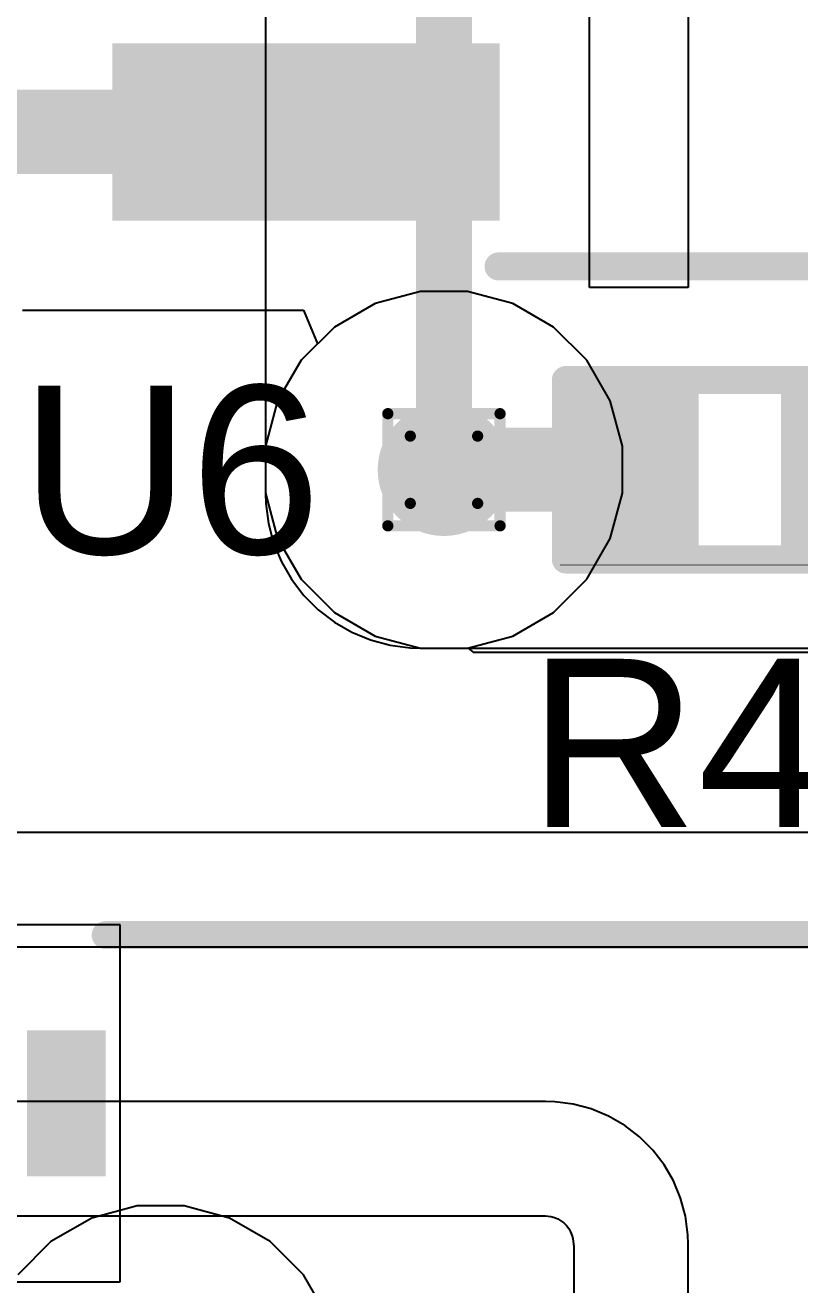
# Model space of a CAD drawing. Header units: inches. Extents: x -5 to 230, y -4 to 159.
# Drawn here: x 67.61 to 71.12, y 55.31 to 61.02 of the extents above; entities that cross this region are included whole.
import ezdxf

# ---------------------------------------------------------------- set-up
doc = ezdxf.new("R2010")
doc.units = ezdxf.units.IN
for name, color, linetype in [('Bottom Layer', 5, 'Continuous'), ('Drill Drawing', 1, 'Continuous'), ('Layer 1', 16, 'Continuous'), ('Layer 2', 76, 'Continuous'), ('Top Layer', 1, 'Continuous'), ('Top Overlay', 2, 'Continuous'), ('Top Paste', 8, 'Continuous'), ('Top Solder', 216, 'Continuous'), ('Via Holes', 16, 'Continuous')]:
    doc.layers.add(name, color=color, linetype=linetype)
doc.styles.add('Arial', font='', dxfattribs={"height": 0.2})
doc.styles.get('Arial').set_extended_font_data('Arial')

# ---------------------------------------------------------------- blocks, each defined once
blk = doc.blocks.new('SOIC_16_300____37')
at = {"layer": 'Top Overlay'}
blk.add_hatch(color=2, dxfattribs=at).paths.add_polyline_path([(-3.9624, 4.1148), (-3.606799999999999, 4.1148), (-3.606799999999999, 4.7752), (-3.9624, 4.7752)])
at = {"layer": 'Top Overlay', "const_width": 0.127}
blk.add_lwpolyline([(-3.606799999999999, 5.206999999999999), (3.835399999999999, 5.206999999999999)], dxfattribs=at)
at = {"layer": 'Top Overlay', "const_width": 0.0635}
blk.add_lwpolyline([(-3.63855, 5.206999999999999, 1), (-3.57505, 5.206999999999999, 1)], format="xyb", close=True, dxfattribs=at)
blk = doc.blocks.new('SOIC_8_0_154___3_90___W______69')
at = {"layer": 'Top Layer'}
for points in [[(-3.474999399999999, 1.6050006), (-3.474999399999999, 2.2049994), (-1.92499996, 2.2049994), (-1.92499996, 1.6050006)], [(1.92499996, 1.6050006), (1.92499996, 2.2049994), (3.474999399999999, 2.2049994), (3.474999399999999, 1.6050006)], [(-3.474999399999999, 0.3350006), (-3.474999399999999, 0.9349994), (-1.92499996, 0.9349994), (-1.92499996, 0.3350006)], [(1.92499996, 0.3350006), (1.92499996, 0.9349994), (3.474999399999999, 0.9349994), (3.474999399999999, 0.3350006)], [(-3.474999399999999, -0.9349994), (-3.474999399999999, -0.3350006), (-1.92499996, -0.3350006), (-1.92499996, -0.9349994)], [(1.92499996, -0.9349994), (1.92499996, -0.3350006), (3.474999399999999, -0.3350006), (3.474999399999999, -0.9349994)], [(-3.474999399999999, -2.2049994), (-3.474999399999999, -1.6050006), (-1.92499996, -1.6050006), (-1.92499996, -2.2049994)], [(1.92499996, -2.2049994), (1.92499996, -1.6050006), (3.474999399999999, -1.6050006), (3.474999399999999, -2.2049994)]]:
    blk.add_hatch(color=1, dxfattribs=at).paths.add_polyline_path(points)
at = {"layer": 'Top Overlay'}
blk.add_hatch(color=2, dxfattribs=at).paths.add_polyline_path([(-1.838198, 1.62607498), (-1.482598, 1.62607498), (-1.482598, 2.21027498), (-1.838198, 2.21027498)])
at = {"layer": 'Top Paste'}
for points in [[(-3.474999399999999, 1.6050006), (-3.474999399999999, 2.2049994), (-1.92499996, 2.2049994), (-1.92499996, 1.6050006)], [(1.92499996, 1.6050006), (1.92499996, 2.2049994), (3.474999399999999, 2.2049994), (3.474999399999999, 1.6050006)], [(-3.474999399999999, 0.3350006), (-3.474999399999999, 0.9349994), (-1.92499996, 0.9349994), (-1.92499996, 0.3350006)], [(1.92499996, 0.3350006), (1.92499996, 0.9349994), (3.474999399999999, 0.9349994), (3.474999399999999, 0.3350006)], [(-3.474999399999999, -0.9349994), (-3.474999399999999, -0.3350006), (-1.92499996, -0.3350006), (-1.92499996, -0.9349994)], [(1.92499996, -0.9349994), (1.92499996, -0.3350006), (3.474999399999999, -0.3350006), (3.474999399999999, -0.9349994)], [(-3.474999399999999, -2.2049994), (-3.474999399999999, -1.6050006), (-1.92499996, -1.6050006), (-1.92499996, -2.2049994)], [(1.92499996, -2.2049994), (1.92499996, -1.6050006), (3.474999399999999, -1.6050006), (3.474999399999999, -2.2049994)]]:
    blk.add_hatch(color=8, dxfattribs=at).paths.add_polyline_path(points)
at = {"layer": 'Top Solder'}
for points in [[(-3.5765994, 1.5034006), (-3.5765994, 2.3065994), (-1.82339996, 2.3065994), (-1.82339996, 1.5034006)], [(1.82339996, 1.5034006), (1.82339996, 2.3065994), (3.5765994, 2.3065994), (3.5765994, 1.5034006)], [(-3.5765994, 0.2334006000000001), (-3.5765994, 1.0365994), (-1.82339996, 1.0365994), (-1.82339996, 0.2334005999999999)], [(1.82339996, 0.2334006000000001), (1.82339996, 1.0365994), (3.5765994, 1.0365994), (3.5765994, 0.2334005999999999)], [(-3.5765994, -1.0365994), (-3.5765994, -0.2334005999999999), (-1.82339996, -0.2334006000000001), (-1.82339996, -1.0365994)], [(1.82339996, -1.0365994), (1.82339996, -0.2334005999999999), (3.5765994, -0.2334006000000001), (3.5765994, -1.0365994)], [(-3.5765994, -2.3065994), (-3.5765994, -1.5034006), (-1.82339996, -1.5034006), (-1.82339996, -2.3065994)], [(1.82339996, -2.3065994), (1.82339996, -1.5034006), (3.5765994, -1.5034006), (3.5765994, -2.3065994)]]:
    blk.add_hatch(color=216, dxfattribs=at).paths.add_polyline_path(points)
at = {"layer": 'Top Overlay', "const_width": 0.127}
for points in [[(-1.8288, 2.5146), (1.8034, 2.5146)], [(-3.79400054, 1.8034), (-3.79400054, 2.0574)], [(-3.79400054, 2.0574), (-3.66700054, 1.9304)], [(-3.79400054, 1.8034), (-3.66700054, 1.9304)], [(-1.8288, -2.5146), (1.8034, -2.5146)]]:
    blk.add_lwpolyline(points, dxfattribs=at)
at = {"layer": 'Top Overlay', "const_width": 0.0635}
for points in [[(-1.86055, 2.5146, 1), (-1.79705, 2.5146, 1)], [(1.77165, 2.5146, 1), (1.83515, 2.5146, 1)], [(-3.82575054, 2.0574, 1), (-3.76225054, 2.0574, 1)], [(-3.82575054, 2.0574, 1), (-3.76225054, 2.0574, 1)], [(-3.69875054, 1.9304, 1), (-3.63525054, 1.9304, 1)], [(-3.69875054, 1.9304, 1), (-3.63525054, 1.9304, 1)], [(-3.82575054, 1.8034, 1), (-3.76225054, 1.8034, 1)], [(-3.82575054, 1.8034, 1), (-3.76225054, 1.8034, 1)], [(-1.86055, -2.5146, 1), (-1.79705, -2.5146, 1)], [(1.77165, -2.5146, 1), (1.83515, -2.5146, 1)]]:
    blk.add_lwpolyline(points, format="xyb", close=True, dxfattribs=at)
blk = doc.blocks.new('R___0402_132')
at = {"layer": 'Top Layer'}
for points in [[(-0.6985, -0.3175), (-0.6985, 0.3175), (-0.2412999999999999, 0.3175), (-0.2413, -0.3175)], [(0.2412999999999999, -0.3175), (0.2413, 0.3175), (0.6985, 0.3175), (0.6985, -0.3175)]]:
    blk.add_hatch(color=1, dxfattribs=at).paths.add_polyline_path(points)
at = {"layer": 'Top Paste'}
for points in [[(-0.6985, -0.3175), (-0.6985, 0.3175), (-0.2412999999999999, 0.3175), (-0.2413, -0.3175)], [(0.2412999999999999, -0.3175), (0.2413, 0.3175), (0.6985, 0.3175), (0.6985, -0.3175)]]:
    blk.add_hatch(color=8, dxfattribs=at).paths.add_polyline_path(points)
at = {"layer": 'Top Solder'}
for points in [[(-0.75350116, -0.37250116), (-0.75350116, 0.37250116), (-0.1862988399999999, 0.37250116), (-0.18629884, -0.37250116)], [(0.1862988399999999, -0.37250116), (0.18629884, 0.37250116), (0.75350116, 0.37250116), (0.75350116, -0.37250116)]]:
    blk.add_hatch(color=216, dxfattribs=at).paths.add_polyline_path(points)
at = {"layer": 'Top Overlay'}
for points, const_width in [([(-0.7874, 0.4064), (0.7874, 0.4064)], 0.127), ([(-0.7874, -0.4064), (-0.7874, 0.4064)], 0.127), ([(0.7874, -0.4064), (0.7874, 0.4064)], 0.127), ([(-0.7874, -0.4064), (0.7874, -0.4064)], 0.127), ([(-0.8128, -0.4318), (0.8128, -0.4318)], 0.0032258)]:
    blk.add_lwpolyline(points, dxfattribs=dict(at, const_width=const_width))
for points, const_width in [([(-0.8191499999999999, 0.4064, 1), (-0.7556499999999999, 0.4064, 1)], 0.0635), ([(-0.8191499999999999, 0.4064, 1), (-0.7556499999999999, 0.4064, 1)], 0.0635), ([(0.7556499999999999, 0.4064, 1), (0.8191499999999999, 0.4064, 1)], 0.0635), ([(0.7556499999999999, 0.4064, 1), (0.8191499999999999, 0.4064, 1)], 0.0635), ([(-0.8191499999999999, -0.4064, 1), (-0.7556499999999999, -0.4064, 1)], 0.0635), ([(-0.8191499999999999, -0.4064, 1), (-0.7556499999999999, -0.4064, 1)], 0.0635), ([(0.7556499999999999, -0.4064, 1), (0.8191499999999999, -0.4064, 1)], 0.0635), ([(0.7556499999999999, -0.4064, 1), (0.8191499999999999, -0.4064, 1)], 0.0635), ([(-0.81360518, -0.4318, 1), (-0.8119948199999999, -0.4318, 1)], 0.0016129), ([(0.8119948199999999, -0.4318, 1), (0.81360518, -0.4318, 1)], 0.0016129)]:
    blk.add_lwpolyline(points, format="xyb", close=True, dxfattribs=dict(at, const_width=const_width))

msp = doc.modelspace()

# ---------------------------------------------------------------- hatches: boundary and pattern name
at = {"layer": 'Bottom Layer'}
h = msp.add_hatch(color=5, dxfattribs=at)
edge = h.paths.add_edge_path()
edge.add_arc((69.50690187999999, 59.00588656), 0.2999994, 0, 360)
at = {"layer": 'Layer 1'}
h = msp.add_hatch(color=16, dxfattribs=at)
edge = h.paths.add_edge_path()
edge.add_arc((69.50690187999999, 59.00588656), 0.2999994, 0, 360)
at = {"layer": 'Layer 2'}
h = msp.add_hatch(color=76, dxfattribs=at)
edge = h.paths.add_edge_path()
edge.add_arc((69.50690187999999, 59.00588656), 0.2999994, 0, 360)
at = {"layer": 'Top Layer'}
h = msp.add_hatch(color=1, dxfattribs=at)
edge = h.paths.add_edge_path()
edge.add_arc((69.50690187999999, 59.00588656), 0.2999994, 0, 360)
at = {"layer": 'Via Holes'}
h = msp.add_hatch(color=7, dxfattribs=at)
edge = h.paths.add_edge_path()
edge.add_arc((69.50690187999999, 59.00588656), 0.1499997, 0, 360)

# ---------------------------------------------------------------- linework, layer by layer
at = {"layer": 'Bottom Layer'}
for p, q in [((68.69886946, 64.72726196), (68.69890248, 58.89951136)), ((68.69890248, 58.89951136), (68.70040362, 58.85362118)), ((68.70040362, 58.85362118), (68.71238226, 58.76263075999999)), ((68.71238226, 58.76263075999999), (68.73613633999999, 58.67397968)), ((68.73613633999999, 58.67397968), (68.77125692, 58.5891894)), ((68.77125692, 58.5891894), (68.8171471, 58.50970771999999)), ((68.8171471, 58.50970771999999), (68.87301694, 58.43689608)), ((68.87301694, 58.43689608), (68.93791139999999, 58.37200161999999)), ((68.93791139999999, 58.37200161999999), (69.01072304, 58.31613177999999)), ((69.01072304, 58.31613177999999), (69.09020471999999, 58.27024159999999)), ((69.09020471999999, 58.27024159999999), (69.174995, 58.23512102)), ((69.174995, 58.23512102), (69.26364608, 58.21136694)), ((69.26364608, 58.21136694), (69.3546365, 58.1993883)), ((69.3546365, 58.1993883), (69.40052668, 58.19788715999999)), ((69.40052668, 58.19788715999999), (72.40918208, 58.19788715999999)), ((69.9659129, 56.1450744), (66.85658206, 56.14507948)), ((69.96591543999999, 56.14507694), (69.9659129, 56.1450744)), ((69.96591797999999, 56.14507185999999), (69.96591543999999, 56.14507694)), ((69.96594845999999, 56.14506932), (69.96591797999999, 56.14507185999999)), ((70.00817088, 56.14369263999999), (69.96594845999999, 56.14506932)), ((70.0918842, 56.13267665999999), (70.00817088, 56.14369263999999)), ((70.0919604, 56.13266904), (70.0918842, 56.13267665999999)), ((70.17359599999999, 56.1107971), (70.0919604, 56.13266904)), ((70.2516756, 56.07846036), (70.17359599999999, 56.1107971)), ((70.32486824, 56.03620492), (70.2516756, 56.07846036)), ((70.39191662, 55.98475976), (70.32486824, 56.03620492)), ((70.45167774000001, 55.92499863999999), (70.39191662, 55.98475976)), ((70.50312543999999, 55.85795025999999), (70.45167774000001, 55.92499863999999)), ((70.54537833999998, 55.78475761999999), (70.50312543999999, 55.85795025999999)), ((70.57771761999999, 55.70667802), (70.54537833999998, 55.78475761999999)), ((70.59958701999999, 55.62504241999999), (70.57771761999999, 55.70667802)), ((66.85663539999999, 55.62712776), (69.9573277, 55.62712268)), ((69.9573277, 55.62712268), (69.96585194, 55.62684582)), ((69.96585194, 55.62684582), (69.99073378, 55.62356921999999)), ((69.99073378, 55.62356921999999), (70.00676625999999, 55.61927408)), ((70.61061062, 55.5412529), (70.59958701999999, 55.62504241999999)), ((70.00676625999999, 55.61927408), (70.02211802, 55.61291646)), ((70.02211802, 55.61291646), (70.0365122, 55.60460558)), ((70.0365122, 55.60460558), (70.0496694, 55.59451162000001)), ((70.0496694, 55.59451162000001), (70.06142451999999, 55.5827565)), ((70.06142451999999, 55.5827565), (70.07153625999999, 55.56957898)), ((70.07153625999999, 55.56957898), (70.07982936, 55.55521274)), ((70.07982936, 55.55521274), (70.08619714, 55.53984066)), ((70.08619714, 55.53984066), (70.09048974, 55.52381834)), ((70.09048974, 55.52381834), (70.09376634, 55.49890348)), ((70.61198983999999, 55.49899491999999), (70.61061062, 55.5412529)), ((70.09376634, 55.49890348), (70.09403812, 55.49058244)), ((70.09403812, 55.49058244), (70.09404828, 46.74480618)), ((70.612, 46.7363048), (70.61198983999999, 55.49899491999999))]:
    msp.add_line(p, q, dxfattribs=at)
at = {"layer": 'Bottom Layer', "const_width": 0.254}
msp.add_lwpolyline([(69.50690187999999, 59.00588656), (69.50690187999999, 65.30416708)], dxfattribs=at)
at = {"layer": 'Bottom Layer', "const_width": 0.127}
msp.add_lwpolyline([(69.44340188, 59.00588656, 1), (69.57040188, 59.00588656, 1)], format="xyb", close=True, dxfattribs=at)
at = {"layer": 'Drill Drawing', "const_width": 0.0508}
for points in [[(69.25290188, 59.25988655999999), (69.76090187999999, 59.25988655999999)], [(69.25290188, 58.75188656), (69.25290188, 59.25988655999999)], [(69.76090187999999, 58.75188656), (69.76090187999999, 59.25988655999999)], [(69.35450188, 59.15828655999999), (69.65930188, 59.15828655999999)], [(69.35450188, 58.85348655999999), (69.35450188, 59.15828655999999)], [(69.65930188, 58.85348655999999), (69.65930188, 59.15828655999999)], [(69.35450188, 58.85348655999999), (69.65930188, 58.85348655999999)], [(69.25290188, 58.75188656), (69.76090187999999, 58.75188656)]]:
    msp.add_lwpolyline(points, dxfattribs=at)
at = {"layer": 'Drill Drawing', "const_width": 0.0254}
for points in [[(69.24020187999999, 59.25988655999999, 1), (69.26560188, 59.25988655999999, 1)], [(69.24020187999999, 59.25988655999999, 1), (69.26560188, 59.25988655999999, 1)], [(69.74820188, 59.25988655999999, 1), (69.77360188, 59.25988655999999, 1)], [(69.74820188, 59.25988655999999, 1), (69.77360188, 59.25988655999999, 1)], [(69.34180187999999, 59.15828655999999, 1), (69.36720188, 59.15828655999999, 1)], [(69.34180187999999, 59.15828655999999, 1), (69.36720188, 59.15828655999999, 1)], [(69.64660187999999, 59.15828655999999, 1), (69.67200188, 59.15828655999999, 1)], [(69.64660187999999, 59.15828655999999, 1), (69.67200188, 59.15828655999999, 1)], [(69.34180187999999, 58.85348655999999, 1), (69.36720188, 58.85348655999999, 1)], [(69.34180187999999, 58.85348655999999, 1), (69.36720188, 58.85348655999999, 1)], [(69.64660187999999, 58.85348655999999, 1), (69.67200188, 58.85348655999999, 1)], [(69.64660187999999, 58.85348655999999, 1), (69.67200188, 58.85348655999999, 1)], [(69.24020187999999, 58.75188656, 1), (69.26560188, 58.75188656, 1)], [(69.24020187999999, 58.75188656, 1), (69.26560188, 58.75188656, 1)], [(69.74820188, 58.75188656, 1), (69.77360188, 58.75188656, 1)], [(69.74820188, 58.75188656, 1), (69.77360188, 58.75188656, 1)]]:
    msp.add_lwpolyline(points, format="xyb", close=True, dxfattribs=at)
at = {"layer": 'Layer 1'}
for p, q in [((69.40052668, 59.81388595999999), (69.19502544, 59.75882129999999)), ((69.61327707999999, 59.81388595999999), (69.40052668, 59.81388595999999)), ((69.81877831999999, 59.75882129999999), (69.61327707999999, 59.81388595999999)), ((69.19502544, 59.75882129999999), (69.01077891999999, 59.65244609999999)), ((70.00302484, 59.65244609999999), (69.81877831999999, 59.75882129999999)), ((69.01077891999999, 59.65244609999999), (68.86034234, 59.50200952)), ((70.15346142, 59.50200952), (70.00302484, 59.65244609999999)), ((68.86034234, 59.50200952), (68.75396714, 59.31776299999999)), ((70.25983662, 59.31776299999999), (70.15346142, 59.50200952)), ((68.75396714, 59.31776299999999), (68.69890248, 59.11226176)), ((70.31490128, 59.11226176), (70.25983662, 59.31776299999999)), ((68.69890248, 59.11226176), (68.69890248, 58.89951136)), ((70.31490128, 58.89951136), (70.31490128, 59.11226176)), ((68.69890248, 58.89951136), (68.75396714, 58.69401011999999)), ((70.25983662, 58.69401011999999), (70.31490128, 58.89951136)), ((68.75396714, 58.69401011999999), (68.86034234, 58.5097636)), ((70.15346142, 58.5097636), (70.25983662, 58.69401011999999)), ((68.86034234, 58.5097636), (69.01077891999999, 58.35932701999999)), ((70.00302484, 58.35932701999999), (70.15346142, 58.5097636)), ((69.01077891999999, 58.35932701999999), (69.19502544, 58.25295182)), ((69.81877831999999, 58.25295182), (70.00302484, 58.35932701999999)), ((69.19502544, 58.25295182), (69.40052668, 58.19788715999999)), ((69.61327707999999, 58.19788715999999), (69.81877831999999, 58.25295182)), ((69.40052668, 58.19788715999999), (69.61327707999999, 58.19788715999999))]:
    msp.add_line(p, q, dxfattribs=at)
at = {"layer": 'Layer 2'}
for p, q in [((69.40052668, 59.81388595999999), (69.19502544, 59.75882129999999)), ((69.61327707999999, 59.81388595999999), (69.40052668, 59.81388595999999)), ((69.81877831999999, 59.75882129999999), (69.61327707999999, 59.81388595999999)), ((69.19502544, 59.75882129999999), (69.01077891999999, 59.65244609999999)), ((70.00302484, 59.65244609999999), (69.81877831999999, 59.75882129999999)), ((69.01077891999999, 59.65244609999999), (68.86034234, 59.50200952)), ((70.15346142, 59.50200952), (70.00302484, 59.65244609999999)), ((68.86034234, 59.50200952), (68.75396714, 59.31776299999999)), ((70.25983662, 59.31776299999999), (70.15346142, 59.50200952)), ((68.75396714, 59.31776299999999), (68.69890248, 59.11226176)), ((70.31490128, 59.11226176), (70.25983662, 59.31776299999999)), ((68.69890248, 59.11226176), (68.69890248, 58.89951136)), ((70.31490128, 58.89951136), (70.31490128, 59.11226176)), ((68.69890248, 58.89951136), (68.75396714, 58.69401011999999)), ((70.25983662, 58.69401011999999), (70.31490128, 58.89951136)), ((68.75396714, 58.69401011999999), (68.86034234, 58.5097636)), ((70.15346142, 58.5097636), (70.25983662, 58.69401011999999)), ((68.86034234, 58.5097636), (69.01077891999999, 58.35932701999999)), ((70.00302484, 58.35932701999999), (70.15346142, 58.5097636)), ((69.01077891999999, 58.35932701999999), (69.19502544, 58.25295182)), ((69.81877831999999, 58.25295182), (70.00302484, 58.35932701999999)), ((69.19502544, 58.25295182), (69.40052668, 58.19788715999999)), ((69.61327707999999, 58.19788715999999), (69.81877831999999, 58.25295182)), ((69.40052668, 58.19788715999999), (69.61327707999999, 58.19788715999999)), ((75.43216561999999, 57.36315172), (67.51879561999999, 57.36315172)), ((66.87908138, 56.84519746), (75.4195723, 56.84519491999999)), ((68.11802479999999, 55.6719994), (67.91252356, 55.61693474)), ((68.33077519999999, 55.6719994), (68.11802479999999, 55.6719994)), ((68.53627644, 55.61693474), (68.33077519999999, 55.6719994)), ((67.91252356, 55.61693474), (67.72827704, 55.51055954)), ((68.72052296, 55.51055954), (68.53627644, 55.61693474)), ((67.72827704, 55.51055954), (67.57784046, 55.36012295999999)), ((68.87095953999999, 55.36012295999999), (68.72052296, 55.51055954)), ((68.97733473999999, 55.17587644), (68.87095953999999, 55.36012295999999))]:
    msp.add_line(p, q, dxfattribs=at)
at = {"layer": 'Top Layer'}
for p, q in [((70.6114285, 63.78027883999999), (70.6114285, 59.83138655999999)), ((70.16585408, 60.99832352), (70.16585408, 62.61432231999999)), ((70.16585408, 59.83138655999999), (70.16585408, 60.99832352)), ((70.6114285, 59.83138655999999), (70.16585408, 59.83138655999999)), ((67.59985718, 59.72832352), (68.87112972, 59.72832352)), ((68.87112972, 59.72832352), (68.93425633999999, 59.57592352)), ((68.93425633999999, 59.57592352), (68.86034234, 59.50200952)), ((68.86034234, 59.50200952), (68.75396714, 59.31776299999999)), ((68.75396714, 59.31776299999999), (68.69890248, 59.11226176)), ((68.69890248, 59.11226176), (68.69890248, 58.89951136)), ((68.69890248, 58.89951136), (68.75396714, 58.69401011999999)), ((68.75396714, 58.69401011999999), (68.86034234, 58.5097636)), ((68.86034234, 58.5097636), (69.01077891999999, 58.35932701999999)), ((69.01077891999999, 58.35932701999999), (69.19502544, 58.25295182)), ((69.19502544, 58.25295182), (69.40052668, 58.19788715999999)), ((69.40052668, 58.19788715999999), (69.61327707999999, 58.19788715999999)), ((69.61327707999999, 58.19788715999999), (69.61584755999999, 58.1985755)), ((69.61584755999999, 58.1985755), (69.63955591999999, 58.18038402)), ((69.63955591999999, 58.18038402), (69.63955591999999, 58.18038656)), ((69.63955591999999, 58.18038656), (72.05255337999999, 58.18038656)), ((68.04085452, 56.9441965), (67.29874525999999, 56.9441965)), ((68.04085452, 55.32819769999999), (68.04085452, 56.9441965)), ((65.37485527999999, 55.32819769999999), (68.04085452, 55.32819769999999))]:
    msp.add_line(p, q, dxfattribs=at)
at = {"layer": 'Top Layer', "const_width": 0.3809999999999999}
for points in [[(66.83305404, 60.53632292), (68.88285436, 60.53632292)], [(69.50690187999999, 59.00588656), (70.37615591999999, 59.00588656)]]:
    msp.add_lwpolyline(points, dxfattribs=at)
at = {"layer": 'Top Layer', "const_width": 0.1905}
for points in [[(68.78760436, 60.53632292, 1), (68.97810436, 60.53632292, 1)], [(69.41165188, 59.00588656, 1), (69.60215188, 59.00588656, 1)], [(70.28090592, 59.00588656, 1), (70.47140592, 59.00588656, 1)]]:
    msp.add_lwpolyline(points, format="xyb", close=True, dxfattribs=at)

# ---------------------------------------------------------------- block references
for name, p in [('SOIC_8_0_154___3_90___W______69', (71.58285403999999, 62.44132292)), ('R___0402_132', (70.84605592, 59.00588656)), ('SOIC_16_300____37', (71.58285403999999, 51.69119709999999))]:
    msp.add_blockref(name, p)

# ---------------------------------------------------------------- texts
at = {"layer": 'Top Overlay', "style": 'Arial'}
for s, p in [('U6', (67.58960574, 58.62501102)), ('R48', (69.8869316, 57.38761445999999))]:
    msp.add_text(s, height=0.7619999999999999, dxfattribs=at).set_placement(p)

doc.saveas('drawing.dxf')
